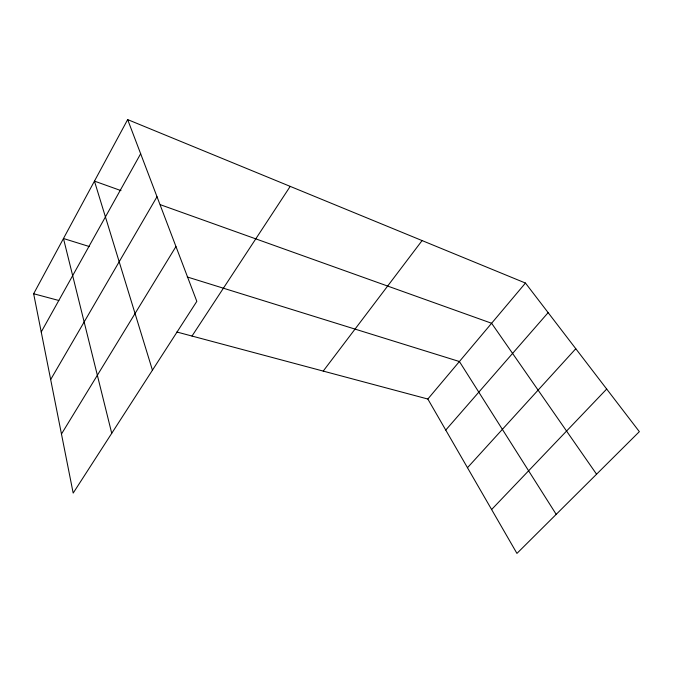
<?xml version="1.0" encoding="UTF-8"?>
<svg xmlns="http://www.w3.org/2000/svg" width="673" height="673" viewBox="0 0 673 673"><rect width="100%" height="100%" fill="white"/><g stroke="black" fill="none" stroke-linecap="round" stroke-linejoin="round"><path stroke-width="1.01" d="M127.66 119.592L196.819 301.369L73.18 493.082L33.65 293.756L127.66 119.592L525.462 283.055L639.35 431.654L516.94 553.408L427.835 399.03L176.864 332.008M41.23 331.991L140.657 153.755M50.668 379.555L157.002 196.726M61.47 434.009L175.956 246.545M192.007 336.046L290.206 186.387M323.217 371.092L422.089 240.581M427.835 399.03L525.462 283.055M445.753 430.072L548.133 312.642M467.474 467.71L575.785 348.715M491.61 509.528L606.693 389.036M33.65 293.756L58.845 300.486M89.358 246.554L63.472 238.511L111.735 433.303M187.262 276.973L459.407 361.527L556.201 514.357M120.997 190.619L94.447 181.113L152.435 370.184M160.317 204.693L491.61 323.267L596.564 474.204"/></g></svg>
